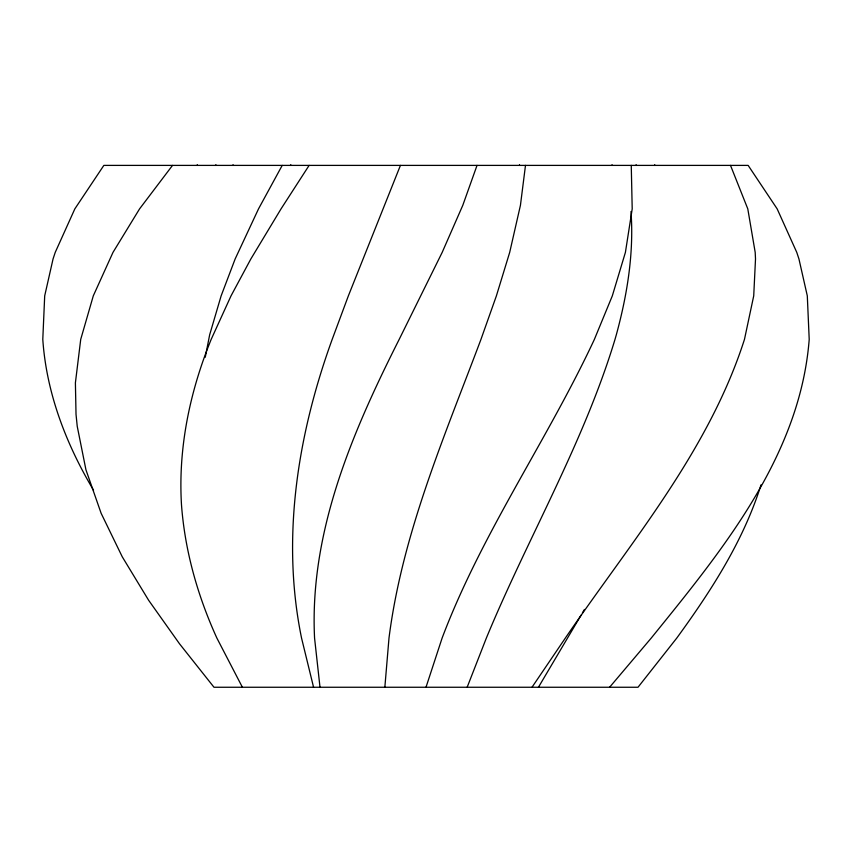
<?xml version="1.0" encoding="UTF-8"?>
<svg xmlns="http://www.w3.org/2000/svg" width="852" height="852" viewBox="0 0 852 852"><rect width="100%" height="100%" fill="white"/><g stroke="black" fill="none" stroke-linecap="round" stroke-linejoin="round"><path stroke-width="1.28" d="M233.033 165.394L233.054 164.745M384.848 687.255L388.991 638.095C402.25 533.916 444.339 436.831 480.975 339.352L496.397 295.857L509.698 252.373L520.434 205.311L525.492 165.394M519.443 165.394L519.528 164.745M205.257 357.254L209.667 334.772L221.137 295.857L235.152 258.944L258.518 208.878L282.214 165.394M426 687.255L442.103 638.095C481.742 533.064 547.091 440.697 594.398 339.352L612.322 295.857L625.411 252.373L632.205 208.878L631.257 165.394M761.006 484.863C743.455 540.903 711.037 590.968 676.754 638.095L638.01 687.255L213.99 687.255L179.495 643.771L148.631 600.277L122.251 556.793L101.132 513.298L85.945 469.814L77.234 426.33L76.02 414.306L75.402 382.836L80.727 339.352L93.294 295.857L112.996 252.373L139.568 208.878L172.519 165.394M477.024 165.394L462.796 205.311L442.188 252.373L399.205 339.352C352.462 431.953 309.287 532.117 314.569 638.095L320.001 687.255M467.152 687.255L486.343 638.095C527.75 537.868 583.471 443.541 615.016 339.352L616.326 334.772C627.253 294.664 634.005 253.204 630.991 211.52M400.429 165.394L348.372 295.857L332.195 339.352C297.742 434.307 280.968 538.081 301.555 638.095L313.568 687.255M197.036 165.394L197.313 164.745M290.489 165.394L290.841 164.745M215.567 165.394L215.929 164.745M581.064 615.176L538.432 687.255M582.417 612.886L584.44 609.446M309.116 165.394L281.043 208.878L250.861 258.944L231.03 295.857L211.19 339.352C189.826 391.718 178.004 448.227 181.497 504.927C184.937 551.127 197.728 596.027 216.887 638.095L242.394 687.255M531.999 687.255L565.323 638.095C630.64 542.362 708.566 451.432 744.478 339.352L753.722 295.857L755.511 258.944L755.192 252.373L747.79 208.878L730.505 165.394M609.606 687.255L651.216 638.095C721.889 550.754 800.156 456.086 809.208 339.352L807.302 295.857L798.942 258.944L796.769 252.373L777.162 208.878L748.152 165.394L103.848 165.394L74.838 208.878L55.231 252.373L53.058 258.944L44.698 295.857L42.792 339.352C46.413 393.123 66.179 444.222 93.539 490.209M636.071 164.745L636.433 165.394M654.687 164.745L654.964 165.394M612.034 164.745L612.141 165.394"/></g></svg>
